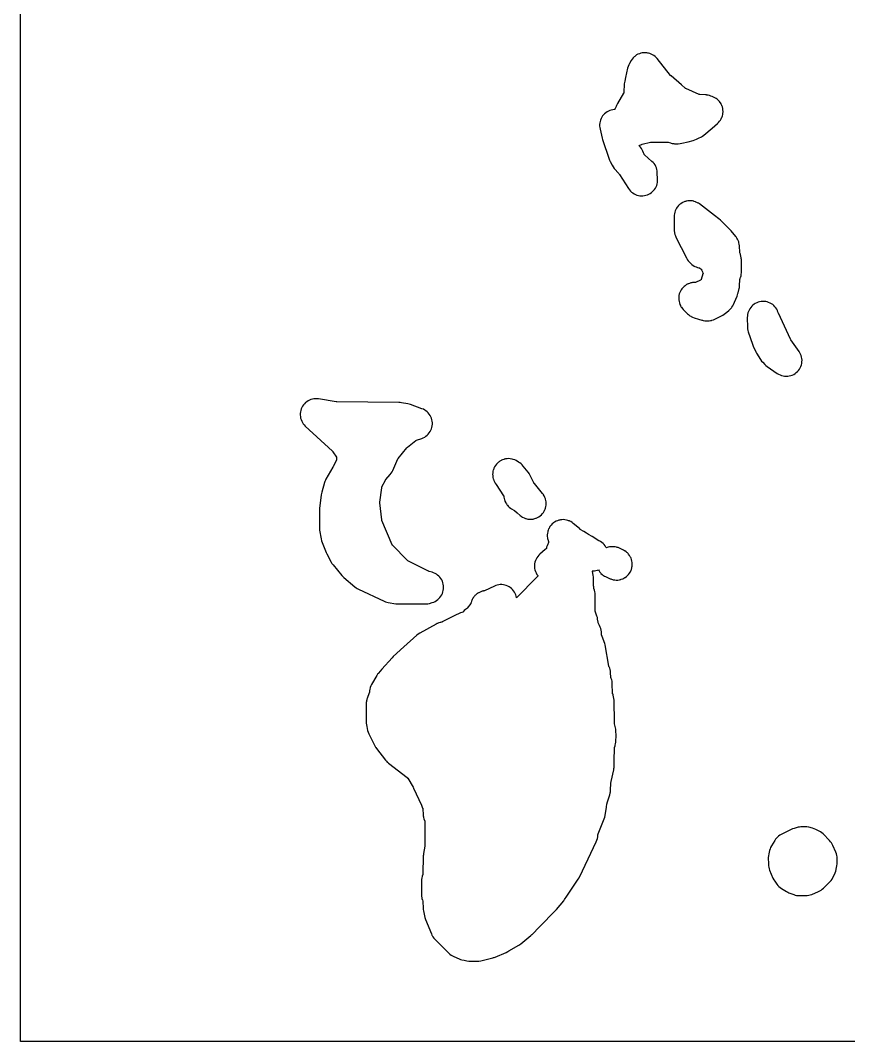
# Model space of a CAD drawing. Header units: millimetres. Extents: x 0 to 300, y 0 to 300.
# Drawn here: x 0 to 131.4, y 0 to 161.9 of the extents above; entities that cross this region are included whole.
import ezdxf

# ---------------------------------------------------------------- set-up
doc = ezdxf.new("R2010")
doc.units = ezdxf.units.MM
doc.layers.add('CUT', color=7, linetype='CONTINUOUS')

msp = doc.modelspace()

# ---------------------------------------------------------------- linework, layer by layer
at = {"layer": 'CUT'}
for points in [[(0.0614, 300), (299.8528, 300), (299.9113, 299.9971), (299.9141, 299.9386), (299.9141, 0.0614), (299.9113, 0.0029), (299.8528, 0), (299.8528, 0), (0.0614, 0), (0.0501, 0.0006), (0.0029, 0.0029), (0.0006, 0.0501), (0, 0.0614), (0, 299.9386), (0.0006, 299.9499), (0.0029, 299.9971), (0.0501, 299.9994)], [(92.8547, 147.2716), (92.6685, 147.1161), (92.4983, 146.9433), (92.3456, 146.7548), (92.2119, 146.5524), (92.0985, 146.338), (92.0063, 146.1137), (91.9364, 145.8814), (91.8892, 145.6435), (91.8654, 145.4021), (91.865, 145.1596), (91.8882, 144.9181), (91.9347, 144.68), (92.2962, 143.2106), (92.3527, 143.0155), (93.3951, 139.8958), (93.4615, 139.7197), (93.5409, 139.549), (93.8481, 138.949), (94.001, 138.6899), (94.184, 138.4511), (94.9086, 137.6148), (94.9596, 137.5517), (95.0062, 137.4853), (96.477, 135.2294), (96.6183, 135.0339), (96.7778, 134.853), (96.954, 134.6883), (97.1452, 134.5414), (97.3497, 134.4135), (97.5655, 134.306), (97.7907, 134.2197), (98.0232, 134.1555), (98.2608, 134.1141), (98.5012, 134.0957), (98.7423, 134.1006), (98.9819, 134.1287), (99.2176, 134.1797), (99.4472, 134.2532), (99.6688, 134.3485), (99.8801, 134.4647), (100.0792, 134.6007), (100.2643, 134.7553), (100.4337, 134.927), (100.5857, 135.1142), (100.719, 135.3152), (100.8323, 135.5281), (100.9245, 135.7509), (100.9949, 135.9816), (101.0427, 136.218), (101.0675, 136.4579), (101.0691, 136.699), (101.0238, 137.7835), (101.0004, 138.0356), (100.9517, 138.284), (100.8781, 138.5263), (100.7804, 138.7598), (100.6595, 138.9823), (100.5168, 139.1914), (100.3537, 139.385), (100.1718, 139.5611), (98.9804, 140.603), (98.9659, 140.6165), (98.937, 140.6478), (98.9194, 140.6865), (98.9126, 140.7052), (98.8413, 140.921), (98.751, 141.1541), (98.638, 141.3769), (98.5032, 141.5874), (98.3482, 141.7833), (98.1743, 141.9628), (98.0847, 142.0465), (98.1348, 142.0711), (98.5251, 142.2393), (98.5413, 142.2458), (98.6096, 142.2684), (98.6264, 142.2728), (99.919, 142.5782), (99.9412, 142.5827), (100.0342, 142.5937), (100.0568, 142.5945), (101.2106, 142.5992), (102.6376, 142.6051), (102.6584, 142.6046), (102.696, 142.6008), (102.7012, 142.6003), (102.7028, 142.5999), (102.7433, 142.5915), (102.7633, 142.5856), (103.1226, 142.47), (103.2373, 142.4396), (103.3749, 142.4031), (103.5321, 142.3786), (103.6327, 142.3629), (103.7288, 142.3581), (103.8934, 142.3498), (104.3214, 142.3507), (104.622, 142.3694), (104.9183, 142.4242), (105.9371, 142.677), (106.7254, 142.8725), (106.993, 142.955), (107.2496, 143.067), (107.6521, 143.27), (107.9225, 143.4065), (108.0265, 143.4669), (108.1781, 143.555), (108.4144, 143.7327), (109.7046, 144.8281), (110.5668, 145.5601), (110.6851, 145.6708), (110.7428, 145.7248), (110.9021, 145.9056), (110.9412, 145.9597), (111.0433, 146.101), (111.1008, 146.1993), (111.165, 146.3091), (111.2234, 146.4356), (111.2661, 146.5279), (111.3457, 146.7555), (111.403, 146.9896), (111.4075, 147.0211), (111.4374, 147.2282), (111.4423, 147.3314), (111.4487, 147.469), (111.4368, 147.7092), (111.4368, 147.7098), (111.4342, 147.7273), (111.4017, 147.9483), (111.3439, 148.1823), (111.3138, 148.2675), (111.2637, 148.4096), (111.1757, 148.5988), (111.1621, 148.6282), (111.1456, 148.6562), (111.0398, 148.836), (110.9906, 148.9038), (110.8982, 149.031), (110.7384, 149.2115), (110.5619, 149.3757), (110.5203, 149.4076), (110.3705, 149.5222), (110.1658, 149.6496), (109.9498, 149.7566), (109.7246, 149.8424), (109.512, 149.9118), (109.3072, 149.9787), (109.0987, 150.0369), (108.9203, 150.0704), (108.8859, 150.0768), (108.8402, 150.0814), (108.6705, 150.0982), (107.7517, 150.1494), (107.7437, 150.1501), (107.734, 150.1508), (107.7118, 150.154), (107.6978, 150.1561), (107.6634, 150.1676), (107.6536, 150.1717), (107.6469, 150.1745), (105.5222, 151.1061), (105.5042, 151.1145), (105.4686, 151.1347), (105.435, 151.1582), (105.4216, 151.1693), (105.4197, 151.1708), (104.8441, 151.6691), (103.2011, 153.0913), (103.1874, 153.1036), (103.1347, 153.1586), (103.127, 153.1678), (103.1229, 153.1728), (100.9977, 155.8433), (100.8387, 156.0244), (100.663, 156.1893), (100.4723, 156.3366), (100.2697, 156.464), (100.2683, 156.4648), (100.0529, 156.5728), (99.9664, 156.6062), (99.828, 156.6596), (99.6144, 156.7191), (99.5959, 156.7243), (99.5286, 156.7362), (99.3586, 156.7663), (99.1703, 156.7812), (99.1184, 156.7853), (98.8775, 156.7811), (98.7492, 156.7665), (98.6381, 156.7538), (98.4024, 156.7035), (98.1727, 156.6307), (97.951, 156.5362), (97.7395, 156.4207), (97.5401, 156.2854), (97.4308, 156.1948), (97.3546, 156.1316), (97.1848, 155.9606), (97.0322, 155.7741), (96.8983, 155.5737), (96.8789, 155.5414), (96.6052, 155.0856), (96.479, 154.8472), (96.3792, 154.5967), (96.307, 154.3369), (95.9795, 152.8521), (95.8461, 152.2474), (95.8105, 152.0475), (95.8102, 152.0458), (95.7909, 151.8418), (95.7178, 150.4685), (95.7163, 150.4494), (95.7156, 150.4447), (95.7152, 150.4418), (95.7148, 150.4391), (95.7119, 150.4203), (95.7104, 150.4103), (95.6935, 150.3746), (95.6916, 150.3713), (95.6841, 150.3579), (94.7187, 148.7447), (94.6535, 148.6159), (94.5591, 148.4294), (94.4754, 148.2302), (94.3073, 147.8301), (94.2821, 147.7774), (94.2, 147.772), (93.959, 147.7446), (93.7218, 147.6939), (93.4906, 147.6204), (93.2677, 147.5249), (93.055, 147.4083)], [(106.3415, 120.2816), (106.1099, 120.2154), (105.9439, 120.1501), (105.8857, 120.1272), (105.8308, 120.0992), (105.6711, 120.0178), (105.468, 119.8883), (105.4154, 119.8472), (105.2783, 119.7398), (105.1122, 119.5819), (105.1037, 119.5738), (104.946, 119.3918), (104.9263, 119.364), (104.8065, 119.1954), (104.6866, 118.9865), (104.5873, 118.767), (104.5132, 118.5496), (104.5096, 118.539), (104.4542, 118.3046), (104.44, 118.2003), (104.4216, 118.0659), (104.4144, 117.8809), (104.4144, 117.8808), (104.4122, 117.8252), (104.4259, 117.5847), (104.4628, 117.3466), (104.5224, 117.1132), (104.6041, 116.8866), (104.6936, 116.6978), (104.7073, 116.669), (104.831, 116.4623), (104.8455, 116.4426), (104.974, 116.2684), (105.135, 116.0892), (105.2354, 115.9877), (105.8254, 115.3914), (105.9569, 115.2709), (106.0042, 115.2275), (106.198, 115.0816), (106.3247, 115.0043), (106.405, 114.9552), (106.6233, 114.8495), (106.8508, 114.7655), (107.5384, 114.5487), (108.0692, 114.3813), (108.1648, 114.3564), (108.3118, 114.318), (108.5596, 114.2793), (108.81, 114.2656), (108.875, 114.2654), (109.0098, 114.2648), (109.2407, 114.2744), (109.4698, 114.3054), (109.6068, 114.337), (109.6951, 114.3574), (109.9146, 114.43), (110.0164, 114.4745), (110.1264, 114.5225), (111.1884, 115.0462), (111.4176, 115.1746), (111.632, 115.3263), (112.0444, 115.6519), (112.3546, 115.8969), (112.5245, 116.0451), (112.5405, 116.0591), (112.5408, 116.0595), (112.7094, 116.2388), (112.7821, 116.3333), (112.8598, 116.4344), (112.9902, 116.6437), (113.044, 116.7528), (113.0993, 116.865), (113.2544, 117.2229), (113.6791, 118.2028), (113.7545, 118.3992), (113.8132, 118.6013), (113.8435, 118.7247), (114.0044, 119.3807), (114.0355, 119.5409), (114.0509, 119.6204), (114.0738, 119.8636), (114.1157, 120.7914), (114.1164, 120.8011), (114.1169, 120.8087), (114.1194, 120.8278), (114.1216, 120.8443), (114.1273, 120.8622), (114.1324, 120.8782), (114.1388, 120.8945), (114.1503, 120.922), (114.1573, 120.9388), (114.1695, 120.9726), (114.2407, 121.1696), (114.2631, 121.258), (114.301, 121.4074), (114.3377, 121.65), (114.3505, 121.895), (114.3545, 123.2667), (114.3566, 123.9844), (114.3477, 124.1529), (114.3419, 124.2626), (114.2963, 124.5375), (114.2312, 124.7674), (114.2204, 124.8056), (114.2149, 124.8218), (114.1301, 125.068), (114.1246, 125.0853), (114.1156, 125.122), (114.11, 125.1595), (114.1086, 125.1771), (114.0565, 126.1057), (114.0539, 126.1514), (114.0515, 126.1738), (114.0262, 126.4077), (113.9722, 126.6599), (113.9283, 126.7948), (113.8925, 126.9051), (113.788, 127.1409), (113.7319, 127.2388), (113.6598, 127.3646), (113.5094, 127.5735), (113.5092, 127.5739), (113.4606, 127.6346), (112.7175, 128.5623), (112.5237, 128.7776), (111.0506, 130.2335), (110.8014, 130.4493), (110.1, 130.9798), (107.6937, 132.8001), (107.5436, 132.9025), (107.4933, 132.9369), (107.2991, 133.0435), (107.2807, 133.0536), (107.1425, 133.1128), (107.0577, 133.1491), (106.8516, 133.2147), (106.8266, 133.2226), (106.7825, 133.2321), (106.5894, 133.2734), (106.5034, 133.2832), (106.3484, 133.3009), (106.2081, 133.3033), (106.1058, 133.305), (106.0524, 133.3007), (105.864, 133.2855), (105.6253, 133.2427), (105.5318, 133.2164), (105.3918, 133.1769), (105.1658, 133.0888), (105.0413, 133.0258), (104.9493, 132.9793), (104.7446, 132.8492), (104.5534, 132.7), (104.488, 132.6379), (104.3775, 132.5329), (104.2247, 132.3565), (104.2187, 132.3495), (104.1905, 132.3098), (104.0784, 132.1517), (103.9579, 131.9411), (103.9528, 131.9298), (103.8584, 131.7199), (103.7808, 131.4901), (103.78, 131.4865), (103.7259, 131.2538), (103.6941, 131.0133), (103.6869, 130.8041), (103.6857, 130.7709), (103.7163, 128.6103), (103.7221, 128.5123), (103.7297, 128.385), (103.7448, 128.2844), (103.7633, 128.1618), (103.7888, 128.0573), (103.8169, 127.9426), (103.8901, 127.7291), (103.9591, 127.5748), (103.9822, 127.5231), (105.6269, 124.2502), (105.7444, 124.0441), (105.7566, 124.0227), (105.9093, 123.81), (106.0835, 123.6145), (106.243, 123.4533), (106.3156, 123.3799), (106.3622, 123.3374), (106.5073, 123.2052), (106.716, 123.0514), (106.8931, 122.9473), (106.9395, 122.92), (106.9943, 122.895), (107.1755, 122.8125), (107.2798, 122.7774), (107.4213, 122.7299), (107.5971, 122.6906), (107.6743, 122.6733), (107.6796, 122.6724), (107.694, 122.67), (107.7195, 122.6635), (107.7361, 122.6593), (107.7687, 122.6384), (107.7726, 122.6359), (107.7894, 122.6231), (107.9203, 122.5177), (107.9653, 122.4815), (107.9806, 122.4686), (107.991, 122.4583), (107.9932, 122.4562), (107.9943, 122.455), (108.0099, 122.4396), (108.0292, 122.4031), (108.0323, 122.3961), (108.0372, 122.3847), (108.1804, 122.0309), (108.2622, 121.8287), (108.2691, 121.8105), (108.2803, 121.7723), (108.272, 121.7333), (108.2702, 121.7271), (108.2666, 121.7147), (107.9876, 120.84), (107.981, 120.8212), (107.9648, 120.7839), (107.93, 120.7627), (107.9123, 120.7536), (107.8511, 120.7243), (107.1029, 120.3659), (107.0966, 120.3631), (107.0849, 120.3578), (107.0464, 120.3439), (107.044, 120.3438), (107.0359, 120.3435), (106.9094, 120.3449), (106.8184, 120.3458), (106.6506, 120.3314), (106.5784, 120.3252), (106.4912, 120.3092)], [(119.3219, 116.8393), (119.1214, 116.9781), (118.9084, 117.0967), (118.6848, 117.1939), (118.4527, 117.269), (118.2145, 117.3211), (117.9724, 117.3497), (117.7286, 117.3546), (117.4854, 117.3357), (117.2453, 117.2932), (117.0105, 117.2275), (116.7832, 117.1393), (116.5655, 117.0293), (116.3596, 116.8987), (116.1674, 116.7486), (115.9908, 116.5805), (115.8313, 116.396), (115.6906, 116.1968), (115.57, 115.9849), (115.4706, 115.7622), (115.3933, 115.5309), (115.339, 115.2932), (115.3081, 115.0513), (115.3009, 114.8076), (115.331, 113.2392), (115.3482, 112.9906), (115.39, 112.745), (115.4561, 112.5048), (116.0947, 110.5664), (116.2241, 110.2488), (116.6568, 109.3657), (116.7741, 109.153), (117.4112, 108.1204), (117.5639, 107.9003), (117.7393, 107.6977), (118.0567, 107.3686), (118.2364, 107.1997), (118.432, 107.0493), (120.0489, 105.9285), (120.2607, 105.7968), (120.4846, 105.6869), (120.7184, 105.5998), (120.9596, 105.5365), (121.206, 105.4975), (121.455, 105.4833), (121.7042, 105.4939), (121.9511, 105.5293), (122.1933, 105.5892), (122.4283, 105.6729), (122.6537, 105.7795), (122.8675, 105.9082), (123.0673, 106.0574), (123.2513, 106.2259), (123.4175, 106.4118), (123.5644, 106.6134), (123.6905, 106.8286), (123.7945, 107.0553), (123.8755, 107.2913), (123.9324, 107.5341), (123.965, 107.7814), (123.9727, 108.0307), (123.9555, 108.2796), (123.9136, 108.5255), (123.8474, 108.7659), (123.7576, 108.9986), (123.645, 109.2212), (123.5109, 109.4315), (122.2073, 111.2656), (122.1976, 111.2798), (122.1605, 111.3438), (122.1529, 111.3591), (120.2228, 115.5038), (120.2149, 115.5219), (120.1647, 115.6681), (120.0743, 115.8946), (119.9622, 116.1112), (119.8296, 116.3158), (119.6777, 116.5066), (119.5079, 116.6816)], [(45.8542, 101.701), (45.6349, 101.5885), (45.4277, 101.455), (45.2347, 101.3018), (45.0578, 101.1302), (44.8985, 100.9421), (44.7586, 100.7393), (44.6393, 100.5236), (44.5418, 100.2973), (44.4671, 100.0624), (44.4159, 99.8213), (44.3887, 99.5764), (44.3857, 99.33), (44.407, 99.0844), (44.4523, 98.8422), (44.5213, 98.6056), (44.6133, 98.3769), (44.7273, 98.1584), (44.8623, 97.9522), (45.0169, 97.7603), (45.1897, 97.5846), (49.5079, 93.6048), (49.5198, 93.5933), (49.544, 93.5666), (49.5659, 93.5378), (49.5747, 93.5243), (50.1314, 92.637), (50.1403, 92.622), (50.1571, 92.5887), (50.1606, 92.5515), (50.161, 92.5341), (50.161, 92.3312), (50.1606, 92.314), (50.1572, 92.277), (50.1437, 92.2422), (50.1365, 92.227), (49.5848, 91.1194), (49.5673, 91.0856), (49.5487, 91.0524), (48.4621, 89.181), (48.3662, 88.999), (48.2856, 88.8097), (48.2209, 88.6145), (47.7901, 87.1115), (47.7414, 86.9107), (47.7095, 86.7065), (47.4581, 84.5066), (47.4419, 84.2301), (47.4338, 81.4781), (47.441, 81.281), (47.4637, 81.0852), (47.6786, 79.7077), (47.7438, 79.4104), (47.8446, 79.1231), (48.5146, 77.5317), (48.5986, 77.3524), (49.2806, 76.0351), (49.4217, 75.7961), (49.5884, 75.5742), (51.0065, 73.8902), (51.1476, 73.7361), (51.3011, 73.5944), (53.0649, 72.0975), (53.2377, 71.9634), (53.4216, 71.8449), (53.6152, 71.7429), (57.6884, 69.8197), (57.8995, 69.7316), (58.1176, 69.6632), (58.3411, 69.615), (59.523, 69.4162), (59.7286, 69.3903), (59.9356, 69.3816), (64.1682, 69.3781), (64.4036, 69.389), (64.637, 69.422), (64.8662, 69.4769), (65.3235, 69.6094), (65.5586, 69.6904), (65.7844, 69.7944), (65.9989, 69.9203), (66.1997, 70.0668), (66.385, 70.2326), (66.5529, 70.416), (66.7018, 70.6151), (66.8302, 70.828), (66.9367, 71.0527), (67.0205, 71.2868), (67.0805, 71.5281), (67.1163, 71.7741), (67.1275, 72.0225), (67.114, 72.2707), (67.0758, 72.5164), (67.0135, 72.7571), (66.9275, 72.9904), (66.8188, 73.214), (66.6885, 73.4258), (66.5377, 73.6235), (66.368, 73.8052), (66.1812, 73.9692), (65.9789, 74.1139), (65.7633, 74.2377), (65.5365, 74.3395), (65.3007, 74.4183), (64.8253, 74.5512), (64.8078, 74.5566), (64.7342, 74.5851), (64.7177, 74.5929), (61.4674, 76.2313), (61.4495, 76.2409), (61.4129, 76.2646), (61.3791, 76.2922), (61.3645, 76.3062), (59.017, 78.6805), (59.0048, 78.6935), (58.9807, 78.723), (58.9625, 78.7566), (58.9552, 78.7728), (57.3306, 82.6096), (57.3241, 82.6261), (57.3125, 82.6625), (57.3045, 82.6999), (57.302, 82.7175), (56.9868, 85.3977), (56.9863, 85.403), (56.9845, 85.454), (56.9859, 85.4803), (56.9886, 85.5039), (57.3137, 87.8046), (57.3171, 87.8249), (57.328, 87.8677), (57.3435, 87.9091), (57.3523, 87.9276), (57.905, 89.0187), (57.916, 89.0388), (57.9713, 89.1212), (57.9858, 89.139), (58.6677, 89.9266), (58.8211, 90.1227), (58.9543, 90.3331), (59.0658, 90.5556), (59.8669, 92.3751), (59.8739, 92.3901), (59.8913, 92.4217), (59.9114, 92.4516), (59.9213, 92.4644), (61.2827, 94.1457), (61.2973, 94.1627), (61.3667, 94.2301), (61.3841, 94.2442), (62.7436, 95.281), (62.7593, 95.2923), (62.7949, 95.3141), (62.8326, 95.3321), (62.8507, 95.339), (63.68, 95.6337), (63.9071, 95.7272), (64.1239, 95.8425), (64.3284, 95.9786), (64.5185, 96.134), (64.6925, 96.3074), (64.8486, 96.497), (64.9853, 96.701), (65.1014, 96.9174), (65.1957, 97.1442), (65.2673, 97.3792), (65.3154, 97.62), (65.3398, 97.8644), (65.34, 98.11), (65.3161, 98.3544), (65.2684, 98.5953), (65.1972, 98.8304), (65.1033, 99.0573), (64.9876, 99.274), (64.8512, 99.4782), (64.6955, 99.6681), (64.5218, 99.8417), (64.332, 99.9975), (64.1277, 100.134), (63.9111, 100.2497), (63.6842, 100.3436), (61.8497, 100.9992), (61.6567, 101.0594), (61.4595, 101.1039), (60.4664, 101.2861), (60.2523, 101.3159), (60.0363, 101.3271), (50.1789, 101.4098), (50.1739, 101.4099), (50.0976, 101.4164), (50.0804, 101.4188), (47.3, 101.8881), (47.0552, 101.917), (46.8088, 101.9218), (46.5631, 101.9022), (46.3206, 101.8586), (46.0835, 101.7913)], [(76.6938, 86.2932), (76.722, 86.1175), (76.7805, 85.8914), (76.8161, 85.7925), (76.8597, 85.6717), (76.9354, 85.5109), (76.9592, 85.4603), (77.0779, 85.2592), (77.2149, 85.07), (77.253, 85.0266), (77.369, 84.8944), (77.5387, 84.7339), (77.7227, 84.5901), (77.7451, 84.5757), (77.9194, 84.464), (78.2846, 84.2532), (78.2922, 84.2485), (78.3009, 84.2432), (78.325, 84.226), (78.3651, 84.1974), (78.3798, 84.1853), (78.7906, 83.8284), (79.2538, 83.4261), (79.4232, 83.293), (79.449, 83.2728), (79.483, 83.2512), (79.6585, 83.1396), (79.8801, 83.0279), (80.1071, 82.9405), (80.1117, 82.9387), (80.1447, 82.9296), (80.351, 82.8729), (80.4983, 82.8478), (80.5957, 82.8312), (80.8433, 82.8139), (81.0833, 82.821), (81.0914, 82.8212), (81.3376, 82.8532), (81.4261, 82.8738), (81.5793, 82.9094), (81.7345, 82.9621), (81.8144, 82.9892), (82.0403, 83.092), (82.126, 83.1419), (82.2549, 83.2167), (82.4561, 83.3621), (82.6419, 83.5267), (82.7626, 83.6572), (82.8104, 83.7089), (82.916, 83.8485), (82.9601, 83.9069), (83.0894, 84.1188), (83.1373, 84.2183), (83.197, 84.3424), (83.2289, 84.4301), (83.2819, 84.5756), (83.3433, 84.8161), (83.3806, 85.0615), (83.3933, 85.3094), (83.3813, 85.5574), (83.3794, 85.5705), (83.3449, 85.8029), (83.2931, 86.0084), (83.2843, 86.0436), (83.2001, 86.2771), (83.0932, 86.5011), (82.9904, 86.6706), (82.9645, 86.7133), (82.8155, 86.9118), (81.5246, 88.4642), (81.5108, 88.4818), (81.5088, 88.4849), (81.4601, 88.5589), (81.4495, 88.5786), (81.3502, 88.7746), (80.7953, 89.8698), (80.6713, 90.0868), (80.5824, 90.2117), (80.5263, 90.2905), (80.0152, 90.9368), (79.7704, 91.2464), (79.6095, 91.4306), (79.5231, 91.512), (79.4314, 91.5982), (79.2378, 91.7476), (79.0305, 91.8773), (78.6268, 92.1033), (78.4059, 92.213), (78.3862, 92.2205), (78.1753, 92.3004), (78.0192, 92.3425), (77.9372, 92.3646), (77.694, 92.4051), (77.4479, 92.4214), (77.2015, 92.4134), (77.0575, 92.3945), (76.957, 92.3812), (76.8321, 92.352), (76.7168, 92.325), (76.6819, 92.3131), (76.4834, 92.2455), (76.3213, 92.1717), (76.259, 92.1433), (76.0457, 92.0195), (75.92, 91.9289), (75.8456, 91.8753), (75.6608, 91.7121), (75.5428, 91.5852), (75.4929, 91.5315), (75.3436, 91.3352), (75.2144, 91.1252), (75.1065, 90.9034), (75.0209, 90.6721), (75.0098, 90.6296), (74.9586, 90.4335), (74.9201, 90.1899), (74.9125, 90.0585), (74.9058, 89.9437), (74.9158, 89.6973), (74.9313, 89.5867), (74.95, 89.4531), (75.0081, 89.2135), (75.0179, 89.1855), (75.0896, 88.9807), (75.1517, 88.8471), (75.1936, 88.7571), (75.3191, 88.5448), (75.4812, 88.2992), (75.4812, 88.2991), (76.6359, 86.5495), (76.6456, 86.5339), (76.6457, 86.5337), (76.6539, 86.5184), (76.6637, 86.4999), (76.6661, 86.4887), (76.6716, 86.4625), (76.6741, 86.444), (76.685, 86.3482)], [(54.8817, 53.9704), (54.8753, 53.9212), (54.8528, 53.7492), (54.8436, 53.5262), (54.8458, 52.9463), (54.855, 50.5064), (54.873, 50.2159), (54.9247, 49.9294), (55.0748, 49.3073), (55.1587, 49.0309), (55.2739, 48.7659), (56.2228, 46.8886), (56.3382, 46.6848), (56.3762, 46.6302), (56.4721, 46.4926), (57.9196, 44.6099), (57.9681, 44.5521), (58.0564, 44.4468), (58.1794, 44.3232), (58.2066, 44.2959), (58.3691, 44.1584), (61.3541, 41.8427), (61.3639, 41.8348), (61.3681, 41.8313), (61.3954, 41.8059), (61.4173, 41.7763), (61.4272, 41.7609), (62.3046, 40.3203), (62.3418, 40.2547), (62.3749, 40.187), (63.5939, 37.485), (63.7985, 37.0314), (63.8055, 37.015), (63.8069, 37.0108), (63.8176, 36.98), (63.8232, 36.9439), (63.8245, 36.9282), (63.8247, 36.9259), (63.8857, 35.9586), (63.904, 35.785), (63.9079, 35.748), (63.9173, 35.6991), (63.9479, 35.54), (64.0053, 35.3362), (64.1334, 34.9461), (64.1393, 34.9264), (64.1483, 34.8847), (64.1529, 34.8424), (64.1536, 34.8217), (64.171, 31.1198), (64.1706, 31.1011), (64.1637, 31.0237), (64.1607, 31.0052), (63.9435, 29.8387), (63.9138, 29.6313), (63.9042, 29.467), (63.9016, 29.4222), (63.8554, 26.6121), (63.8546, 26.5918), (63.8536, 26.5834), (63.8496, 26.5502), (63.8404, 26.5093), (63.8344, 26.4899), (63.7468, 26.2287), (63.7422, 26.2149), (63.7357, 26.1916), (63.6704, 25.9554), (63.6269, 25.6896), (63.6123, 25.4208), (63.6112, 23.3285), (63.6206, 23.1111), (63.635, 23.0008), (63.6488, 22.8954), (63.6721, 22.79), (63.6957, 22.6829), (63.7383, 22.5472), (63.7608, 22.4753), (63.8294, 22.2861), (63.8357, 22.2673), (63.836, 22.2665), (63.8462, 22.2253), (63.8521, 22.1832), (63.8534, 22.1627), (63.8884, 21.1969), (63.8959, 20.9876), (63.9006, 20.934), (63.9177, 20.7365), (63.9646, 20.4893), (63.9647, 20.4889), (64.1587, 19.6889), (64.2703, 19.3414), (65.192, 17.0606), (65.2807, 16.8691), (65.2963, 16.8354), (65.3017, 16.8261), (65.4224, 16.6216), (65.5691, 16.4213), (65.735, 16.2366), (67.9421, 14.0115), (68.1239, 13.8455), (68.321, 13.6982), (68.5317, 13.571), (68.7539, 13.4651), (69.6043, 13.1101), (69.8002, 13.0377), (70.0015, 12.982), (70.3739, 12.8955), (70.831, 12.7893), (71.1202, 12.7397), (71.4132, 12.7244), (72.2626, 12.73), (72.424, 12.7311), (72.6383, 12.7451), (72.7181, 12.7504), (73.0079, 12.8041), (74.942, 13.2825), (75.0515, 13.3142), (75.1315, 13.3374), (75.2853, 13.3954), (75.3161, 13.407), (77.0259, 14.1306), (77.3081, 14.2717), (77.4627, 14.3615), (79.0434, 15.2805), (79.2162, 15.3907), (79.3793, 15.5146), (80.3123, 16.2855), (80.9741, 16.8324), (81.1335, 16.9782), (81.1594, 17.0018), (82.3491, 18.2052), (84.8785, 20.7635), (85.0356, 20.938), (86.1713, 22.3259), (86.2486, 22.4301), (86.3127, 22.5165), (86.6769, 23.0595), (88.4801, 25.7479), (88.6139, 25.9828), (88.6602, 26.0641), (90.0557, 28.9891), (91.3381, 31.6771), (91.4412, 31.9273), (91.5167, 32.1871), (91.5636, 32.4536), (91.5786, 32.5773), (91.6092, 32.8303), (91.6116, 32.8473), (91.6189, 32.8821), (91.6204, 32.8869), (91.6292, 32.9162), (91.6326, 32.9254), (91.6351, 32.9319), (92.1705, 34.2742), (92.5955, 35.3398), (92.682, 35.596), (92.7402, 35.86), (92.9521, 37.147), (93.0413, 37.6894), (93.0478, 37.7213), (93.0584, 37.7741), (93.0792, 37.8497), (93.0814, 37.8575), (93.4769, 39.1161), (93.5056, 39.2239), (93.5342, 39.3313), (93.5632, 39.4998), (93.572, 39.5508), (93.5789, 39.6346), (93.5902, 39.7728), (93.5968, 39.9489), (93.6316, 40.8867), (93.6327, 40.9047), (93.6343, 40.9169), (93.6422, 40.9789), (93.6458, 40.9966), (93.7035, 41.2563), (94.1078, 43.0743), (94.1501, 43.3247), (94.1506, 43.3276), (94.153, 43.3647), (94.1672, 43.584), (94.1803, 44.5738), (94.2061, 46.5242), (94.2067, 46.5398), (94.2069, 46.5442), (94.2116, 46.585), (94.2203, 46.6252), (94.226, 46.6443), (94.3128, 46.911), (94.3387, 46.9905), (94.4023, 47.2237), (94.4431, 47.4619), (94.4607, 47.7019), (94.4607, 47.7029), (94.4786, 48.4268), (94.4786, 48.5497), (94.4604, 49.2892), (94.4438, 49.5214), (94.4057, 49.7511), (94.3465, 49.9762), (94.2262, 50.3593), (94.2245, 50.3655), (94.2209, 50.3779), (94.2127, 50.4169), (94.2084, 50.4566), (94.2077, 50.4759), (94.2066, 50.5653), (94.1643, 54.1183), (94.145, 54.4001), (94.094, 54.6779), (94.0251, 54.9052), (94.012, 54.9482), (93.9975, 54.9878), (93.9474, 55.1246), (93.9432, 55.1371), (93.9406, 55.145), (93.9299, 55.1883), (93.924, 55.2324), (93.9233, 55.2458), (93.9229, 55.254), (93.887, 56.7356), (93.8723, 56.9524), (93.8567, 57.0528), (93.8389, 57.1671), (93.7869, 57.378), (93.7168, 57.5837), (93.6537, 57.7455), (93.6463, 57.766), (93.6362, 57.804), (93.6347, 57.8094), (93.6279, 57.8539), (93.6264, 57.8756), (93.6072, 58.3327), (93.6004, 58.4968), (93.5791, 58.7341), (93.5763, 58.749), (93.5353, 58.9682), (93.4694, 59.1972), (93.4689, 59.1985), (93.382, 59.4188), (93.3662, 59.4539), (93.3533, 59.4885), (93.3436, 59.5242), (93.3402, 59.5411), (92.7428, 62.8865), (92.6883, 63.1243), (92.6108, 63.3556), (92.2018, 64.4039), (92.1951, 64.4227), (92.184, 64.4624), (92.177, 64.5031), (92.1751, 64.5229), (92.144, 64.967), (92.1129, 65.2227), (92.0555, 65.4738), (91.9726, 65.7177), (91.8651, 65.9518), (91.6478, 66.367), (91.6397, 66.3833), (91.6254, 66.4182), (91.6177, 66.4547), (91.6152, 66.473), (91.559, 66.9651), (91.5162, 67.2209), (91.4471, 67.471), (91.1897, 68.244), (91.1722, 68.3075), (91.1685, 68.3731), (91.1597, 70.8683), (91.1484, 71.0971), (91.1161, 71.3239), (91.0633, 71.5468), (90.9776, 71.8466), (90.9642, 71.8974), (90.9603, 71.9136), (90.9409, 72.0119), (90.9299, 72.1115), (90.9288, 72.1281), (90.9263, 72.1806), (90.8876, 73.648), (90.8643, 73.9286), (90.8096, 74.2049), (90.7161, 74.5684), (90.7046, 74.6244), (90.7979, 74.6267), (91.0452, 74.6452), (91.2895, 74.688), (91.5283, 74.7549), (91.6704, 74.8103), (91.7824, 74.6147), (91.9246, 74.4145), (92.0667, 74.2513), (92.0858, 74.2293), (92.2644, 74.0608), (92.4587, 73.9106), (92.4798, 73.8974), (92.6667, 73.7802), (92.7888, 73.7195), (92.8865, 73.6708), (93.5483, 73.3812), (93.6471, 73.3437), (93.7807, 73.293), (93.9394, 73.2502), (94.0206, 73.2283), (94.2003, 73.1986), (94.2657, 73.1878), (94.5137, 73.1718), (94.762, 73.1805), (95.0083, 73.2138), (95.1757, 73.2536), (95.25, 73.2713), (95.3099, 73.2921), (95.4848, 73.3526), (95.5593, 73.387), (95.7104, 73.4568), (95.8803, 73.5568), (95.9245, 73.5829), (96.1251, 73.7296), (96.3101, 73.8955), (96.4777, 74.0789), (96.6263, 74.2781), (96.6994, 74.3997), (96.7544, 74.4911), (96.8607, 74.7157), (96.9052, 74.8406), (96.9442, 74.9497), (96.9692, 75.0507), (97.004, 75.1909), (97.0275, 75.3536), (97.0396, 75.4368), (97.0506, 75.6851), (97.0486, 75.7207), (97.0369, 75.9332), (96.9986, 76.1787), (96.9362, 76.4192), (96.8502, 76.6523), (96.81, 76.7349), (96.7415, 76.8758), (96.6111, 77.0873), (96.4604, 77.2849), (96.3852, 77.3653), (96.2908, 77.4665), (96.199, 77.547), (96.104, 77.6304), (96.0867, 77.644), (95.8777, 77.793), (95.8344, 77.8176), (95.6545, 77.9197), (95.1345, 78.1806), (94.938, 78.2688), (94.8071, 78.3145), (94.7346, 78.3398), (94.6561, 78.3598), (94.5259, 78.393), (94.3134, 78.428), (94.1888, 78.4431), (93.9439, 78.4605), (93.6985, 78.4539), (93.6094, 78.4426), (93.4548, 78.4232), (93.2154, 78.3687), (93.0756, 78.3221), (92.9825, 78.2911), (92.9517, 78.2773), (92.8828, 78.407), (92.7453, 78.6134), (92.588, 78.8052), (92.4125, 78.9804), (92.2205, 79.1374), (92.014, 79.2746), (91.7948, 79.3907), (91.7714, 79.4016), (91.7524, 79.4125), (90.6655, 80.0762), (90.1132, 80.4134), (89.791, 80.6102), (89.3788, 80.8619), (88.8086, 81.2101), (88.8076, 81.2107), (88.8042, 81.2129), (88.7644, 81.2415), (88.7643, 81.2415), (88.7412, 81.2581), (88.736, 81.2624), (88.727, 81.2697), (87.864, 82.0052), (87.6894, 82.1541), (87.6128, 82.2132), (87.4969, 82.3027), (87.2908, 82.4318), (87.1352, 82.5094), (87.0731, 82.5404), (86.9524, 82.5865), (86.846, 82.6272), (86.6114, 82.6916), (86.3718, 82.7329), (86.1292, 82.7507), (85.886, 82.7449), (85.6446, 82.7154), (85.5428, 82.6928), (85.4072, 82.6627), (85.3027, 82.6285), (85.176, 82.5871), (84.9533, 82.4894), (84.7411, 82.3705), (84.5613, 82.2454), (84.5415, 82.2316), (84.5149, 82.2089), (84.3563, 82.0739), (84.1873, 81.899), (84.1427, 81.8428), (84.0361, 81.7085), (83.9935, 81.6425), (83.9042, 81.5042), (83.7927, 81.288), (83.7856, 81.2704), (83.7027, 81.0621), (83.6573, 80.9051), (83.6351, 80.8284), (83.5906, 80.5893), (83.5695, 80.347), (83.572, 80.1038), (83.5758, 80.0689), (83.5982, 79.862), (83.6205, 79.7548), (83.6477, 79.6239), (83.6896, 79.4897), (83.7201, 79.3917), (83.7443, 79.3258), (83.7468, 79.2872), (83.7467, 79.2684), (83.7411, 79.0859), (83.7366, 79.0281), (83.708, 78.9692), (83.643, 78.8484), (83.5449, 78.6105), (83.4718, 78.3638), (83.4534, 78.2651), (83.4345, 78.1845), (83.3915, 78.1435), (83.2497, 78.0208), (82.3946, 77.281), (82.2128, 77.1069), (82.0494, 76.9154), (81.906, 76.7084), (81.7842, 76.488), (81.6852, 76.2565), (81.61, 76.0162), (81.5593, 75.7696), (81.5337, 75.5192), (81.5335, 75.2674), (81.5585, 75.0169), (81.6086, 74.7701), (81.6833, 74.5297), (81.7818, 74.298), (81.9031, 74.0773), (82.0459, 73.87), (82.089, 73.8138), (82.0631, 73.7768), (82.0291, 73.7352), (81.9887, 73.689), (81.9376, 73.6338), (78.7472, 70.3919), (78.7065, 70.3544), (78.7017, 70.3817), (78.6493, 70.6169), (78.5744, 70.846), (78.4778, 71.0668), (78.3604, 71.2772), (78.2232, 71.4754), (78.0677, 71.6595), (77.8951, 71.8277), (77.7071, 71.9785), (77.5055, 72.1105), (77.2921, 72.2225), (77.069, 72.3134), (76.8381, 72.3825), (76.6016, 72.4289), (76.3618, 72.4524), (76.1208, 72.4527), (75.8809, 72.4298), (75.6443, 72.3839), (75.4133, 72.3154), (75.1899, 72.225), (73.5886, 71.4852), (73.5678, 71.4763), (73.4789, 71.447), (73.4696, 71.4447), (73.3892, 71.4276), (73.2675, 71.3952), (73.1567, 71.3663), (73.1516, 71.3644), (73.1462, 71.3629), (73.0272, 71.3181), (72.92, 71.2781), (72.9156, 71.2759), (72.9109, 71.2742), (72.7959, 71.2169), (72.6934, 71.1665), (72.6897, 71.1641), (72.6857, 71.1622), (72.5757, 71.0929), (72.4792, 71.0326), (72.4762, 71.0302), (72.4729, 71.0281), (72.369, 70.947), (72.2797, 70.8777), (72.2773, 70.8754), (72.2747, 70.8734), (72.1777, 70.7806), (72.0968, 70.7035), (72.095, 70.7014), (72.093, 70.6995), (72.0038, 70.5951), (71.9323, 70.5118), (71.9311, 70.51), (71.9297, 70.5083), (71.8489, 70.3917), (71.7881, 70.3044), (71.7873, 70.303), (71.7864, 70.3016), (71.7139, 70.1707), (71.6656, 70.0835), (71.6651, 70.0825), (71.6646, 70.0816), (71.5988, 69.9281), (71.5659, 69.8514), (71.5658, 69.8509), (71.5655, 69.8504), (71.4902, 69.6105), (71.4871, 69.5984), (71.4649, 69.5132), (71.443, 69.4781), (71.4311, 69.4621), (70.8611, 68.7323), (70.8479, 68.7162), (70.8181, 68.6854), (70.7853, 68.6578), (70.7417, 68.6268), (70.7431, 68.6249), (70.5948, 68.5137), (70.4111, 68.3448), (70.245, 68.1584), (70.1887, 68.0808), (70.0376, 68.0467), (69.9977, 68.0336), (69.8074, 67.9709), (69.5857, 67.8731), (69.0022, 67.5811), (69.0021, 67.5811), (66.8913, 66.5251), (66.8865, 66.5228), (66.8746, 66.518), (66.8745, 66.518), (66.84, 66.5039), (66.8374, 66.5031), (66.8159, 66.4965), (66.8042, 66.4936), (66.7926, 66.4907), (66.6535, 66.46), (66.5975, 66.4476), (66.3678, 66.3852), (66.145, 66.3012), (66.1043, 66.2812), (65.9313, 66.1964), (63.3487, 64.7739), (63.1029, 64.6193), (62.8766, 64.4372), (60.8098, 62.5654), (59.1481, 61.0606), (58.9467, 60.8559), (57.3522, 59.0377), (56.8127, 58.4225), (56.7789, 58.38), (56.6621, 58.2331), (56.5924, 58.1255), (56.5306, 58.0301), (55.7053, 56.6096), (55.5861, 56.3772), (55.4917, 56.1337), (55.4799, 56.0902), (55.4233, 55.8816), (55.3816, 55.6238), (55.375, 55.563), (55.3614, 55.4384), (55.3581, 55.4144), (55.3539, 55.3965), (55.3474, 55.3689), (55.3452, 55.3596), (55.3426, 55.3487), (55.335, 55.3164), (55.3273, 55.2933), (54.9981, 54.4008), (54.9685, 54.3082), (54.9303, 54.1882), (54.8928, 54.02)], [(119.4808, 25.6658), (119.6373, 25.4225), (119.983, 24.9481), (120.1389, 24.755), (120.3131, 24.5784), (120.504, 24.4199), (120.7097, 24.2811), (121.5138, 23.7948), (121.7048, 23.6904), (121.9041, 23.6029), (122.6572, 23.3111), (122.8733, 23.2385), (123.0951, 23.1859), (123.3207, 23.1537), (123.5483, 23.1421), (124.5296, 23.1373), (124.7856, 23.1491), (125.039, 23.1872), (125.2872, 23.2509), (125.5276, 23.3398), (126.5884, 23.7948), (126.8019, 23.8987), (127.0047, 24.0224), (127.1947, 24.1648), (127.3704, 24.3246), (128.419, 25.3731), (128.591, 25.5638), (128.7426, 25.7711), (128.8721, 25.993), (129.1204, 26.4734), (129.2393, 26.7408), (129.3262, 27.0202), (129.4648, 27.5799), (129.5188, 27.8705), (129.5381, 28.1654), (129.5434, 29.0137), (129.5319, 29.2699), (129.4941, 29.5235), (129.4306, 29.772), (129.342, 30.0127), (128.8833, 31.0846), (128.7794, 31.2988), (128.6555, 31.5021), (128.5129, 31.6926), (128.3528, 31.8688), (127.3103, 32.9116), (127.117, 33.0858), (126.9066, 33.239), (126.6814, 33.3694), (126.1712, 33.6306), (125.9053, 33.7477), (125.6277, 33.8332), (125.0499, 33.9749), (124.7519, 34.0291), (124.4495, 34.0469), (123.9967, 34.046), (123.792, 34.0372), (123.5888, 34.0117), (123.3884, 33.9696), (122.7513, 33.8084), (122.4919, 33.7276), (122.2428, 33.6191), (120.6588, 32.8239), (120.4554, 32.7096), (120.2635, 32.5768), (120.0848, 32.4267), (119.921, 32.2607), (119.7733, 32.0801), (119.6431, 31.8865), (119.12, 31.0244), (118.9961, 30.7938), (118.897, 30.5515), (118.8238, 30.3002), (118.6961, 29.7576), (118.6455, 29.467), (118.6296, 29.1725), (118.6347, 28.1264), (118.648, 27.8811), (118.6853, 27.6383), (118.7462, 27.4004), (118.8302, 27.1696), (119.3533, 25.9256)]]:
    msp.add_lwpolyline(points, close=True, dxfattribs=at)

doc.saveas('drawing.dxf')
